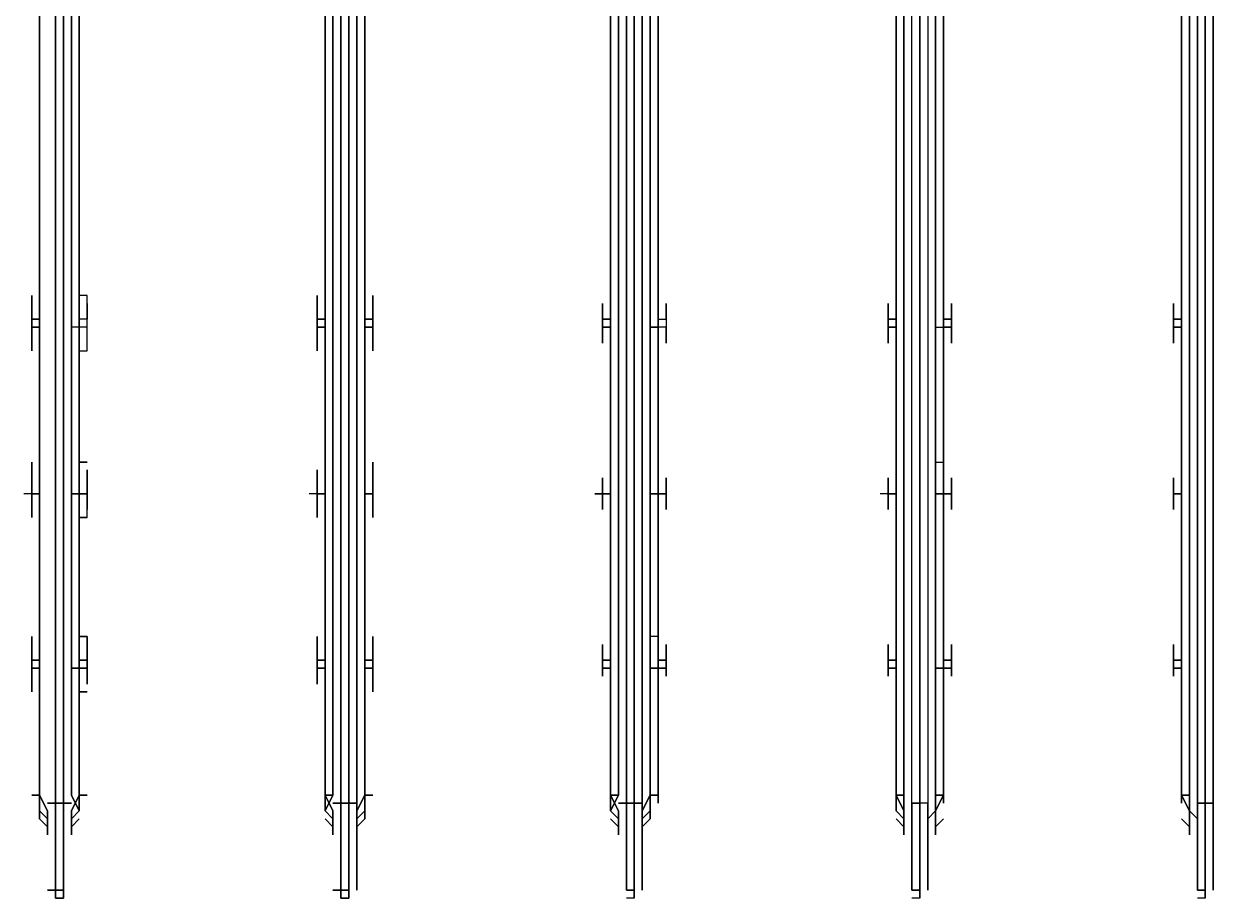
# Model space of a CAD drawing. Header units: metres. Extents: x 532250 to 532639, y 2673852 to 2674172.
# Drawn here: x 532449.4109 to 532449.6184, y 2674042.9394 to 2674043.0919 of the extents above; entities that cross this region are included whole.
import ezdxf

# ---------------------------------------------------------------- set-up
doc = ezdxf.new("R2010")
doc.units = ezdxf.units.M
doc.header["$MEASUREMENT"] = 0
doc.layers.add('IDT', color=7, linetype='Continuous')

# ---------------------------------------------------------------- blocks, each defined once
blk = doc.blocks.new('IDT')
at = {"layer": 'IDT', "color": 0, "lineweight": 25}
for p, q in [((17.30889, 14.80284), (17.30889, 14.81805)), ((17.30889, 14.81805), (17.30889, 14.80284)), ((17.31027, 14.81944), (17.31027, 14.80284)), ((17.31027, 14.80284), (17.31027, 14.81944)), ((17.31027, 14.80284), (17.31027, 14.81944)), ((17.31027, 14.81944), (17.31027, 14.80284)), ((17.31027, 14.81944), (17.31165, 14.81944)), ((17.31165, 14.81805), (17.31027, 14.81805)), ((17.31027, 14.81805), (17.31165, 14.81805)), ((17.31165, 14.81805), (17.31027, 14.81805)), ((17.31027, 14.81805), (17.31165, 14.81805)), ((17.31165, 14.81805), (17.31165, 14.80284)), ((17.31165, 14.80284), (17.31165, 14.81805)), ((17.35868, 14.80284), (17.35868, 14.81805)), ((17.35868, 14.81805), (17.35868, 14.80284)), ((17.36006, 14.80284), (17.36006, 14.81944)), ((17.36006, 14.81944), (17.36006, 14.80284)), ((17.36006, 14.81944), (17.36006, 14.80284)), ((17.36006, 14.80284), (17.36006, 14.81944)), ((17.36006, 14.81944), (17.36145, 14.81944)), ((17.36145, 14.81805), (17.36006, 14.81805)), ((17.36006, 14.81805), (17.36145, 14.81805)), ((17.36145, 14.81805), (17.36006, 14.81805)), ((17.36006, 14.81805), (17.36145, 14.81805)), ((17.36145, 14.80284), (17.36145, 14.81805)), ((17.36145, 14.81805), (17.36145, 14.80284)), ((17.40847, 14.80284), (17.40847, 14.81805)), ((17.40847, 14.81805), (17.40847, 14.80284)), ((17.40986, 14.80284), (17.40986, 14.81944)), ((17.40986, 14.81944), (17.40986, 14.80284)), ((17.40986, 14.81944), (17.40986, 14.80284)), ((17.40986, 14.80284), (17.40986, 14.81944)), ((17.40986, 14.81944), (17.41124, 14.81944)), ((17.41124, 14.81805), (17.40986, 14.81805)), ((17.40986, 14.81805), (17.41124, 14.81805)), ((17.41124, 14.81805), (17.40986, 14.81805)), ((17.40986, 14.81805), (17.41124, 14.81805)), ((17.41124, 14.81805), (17.41124, 14.80284)), ((17.41124, 14.80284), (17.41124, 14.81805)), ((17.45827, 14.80284), (17.45827, 14.81805)), ((17.45827, 14.81805), (17.45827, 14.80284)), ((17.46103, 14.81944), (17.45965, 14.81944)), ((17.45965, 14.81944), (17.45965, 14.80284)), ((17.45965, 14.80284), (17.45965, 14.81944)), ((17.45965, 14.81944), (17.46103, 14.81944)), ((17.46103, 14.81805), (17.45965, 14.81805)), ((17.45965, 14.81805), (17.46103, 14.81805)), ((17.46103, 14.80284), (17.46103, 14.81944)), ((17.46103, 14.81944), (17.46103, 14.80284)), ((17.46103, 14.80284), (17.46103, 14.81805)), ((17.46103, 14.81805), (17.46242, 14.81805)), ((17.46242, 14.81805), (17.46103, 14.81805)), ((17.46103, 14.81805), (17.46103, 14.80284)), ((17.50944, 14.80284), (17.50944, 14.81944)), ((17.50944, 14.81944), (17.51083, 14.81944)), ((17.51083, 14.81944), (17.50944, 14.81944)), ((17.50944, 14.81944), (17.50944, 14.80284)), ((17.51083, 14.81805), (17.50944, 14.81805)), ((17.50944, 14.81805), (17.50944, 14.80284)), ((17.50944, 14.80284), (17.50944, 14.81805)), ((17.50944, 14.81805), (17.51083, 14.81805)), ((17.51083, 14.81944), (17.51083, 14.80284)), ((17.51083, 14.80284), (17.51083, 14.81944)), ((17.51083, 14.80284), (17.51083, 14.81805)), ((17.51083, 14.81805), (17.51221, 14.81805)), ((17.51221, 14.81805), (17.51083, 14.81805)), ((17.51083, 14.81805), (17.51083, 14.80284)), ((17.31304, 14.80422), (17.31304, 14.80837)), ((17.31304, 14.80837), (17.31304, 14.80699)), ((17.31304, 14.80699), (17.31304, 14.80837)), ((17.31304, 14.80837), (17.31304, 14.80422)), ((17.3573, 14.80422), (17.3573, 14.80837)), ((17.3573, 14.80837), (17.3573, 14.80699)), ((17.3573, 14.80699), (17.3573, 14.80837)), ((17.3573, 14.80837), (17.3573, 14.80422)), ((17.36283, 14.80422), (17.36283, 14.80837)), ((17.36283, 14.80837), (17.36283, 14.80699)), ((17.36283, 14.80699), (17.36283, 14.80837)), ((17.36283, 14.80837), (17.36283, 14.80422)), ((17.40847, 14.80422), (17.40847, 14.80837)), ((17.40847, 14.80837), (17.40847, 14.80422)), ((17.40847, 14.80837), (17.40847, 14.80699)), ((17.40847, 14.80699), (17.40847, 14.80837)), ((17.41262, 14.80422), (17.41262, 14.80837)), ((17.41262, 14.80837), (17.41262, 14.80699)), ((17.41262, 14.80699), (17.41262, 14.80837)), ((17.41262, 14.80837), (17.41262, 14.80422)), ((17.45827, 14.80837), (17.45827, 14.80699)), ((17.45827, 14.80699), (17.45827, 14.80837)), ((17.45827, 14.80422), (17.45827, 14.80837)), ((17.45827, 14.80837), (17.45827, 14.80422)), ((17.46242, 14.80422), (17.46242, 14.80837)), ((17.46242, 14.80837), (17.46242, 14.80699)), ((17.46242, 14.80699), (17.46242, 14.80837)), ((17.46242, 14.80837), (17.46242, 14.80422)), ((17.50806, 14.80422), (17.50806, 14.80837)), ((17.50806, 14.80837), (17.50806, 14.80699)), ((17.50806, 14.80699), (17.50806, 14.80837)), ((17.50806, 14.80837), (17.50806, 14.80422)), ((17.51221, 14.80699), (17.51221, 14.80837)), ((17.51221, 14.80837), (17.51221, 14.80699)), ((17.51221, 14.80422), (17.51221, 14.80837)), ((17.51221, 14.80837), (17.51221, 14.80422)), ((17.31165, 14.8056), (17.31304, 14.80422)), ((17.31304, 14.80422), (17.31165, 14.8056)), ((17.31304, 14.80699), (17.31442, 14.8056)), ((17.31442, 14.8056), (17.31304, 14.80699)), ((17.31304, 14.80145), (17.31304, 14.8056)), ((17.31304, 14.8056), (17.31304, 14.80145)), ((17.3573, 14.80699), (17.35591, 14.8056)), ((17.35591, 14.8056), (17.3573, 14.80699)), ((17.3573, 14.8056), (17.3573, 14.80145)), ((17.3573, 14.80145), (17.3573, 14.8056)), ((17.3573, 14.80422), (17.35868, 14.8056)), ((17.35868, 14.8056), (17.3573, 14.80422)), ((17.36283, 14.80699), (17.36421, 14.8056)), ((17.36421, 14.8056), (17.36283, 14.80699)), ((17.36283, 14.8056), (17.36283, 14.80145)), ((17.36283, 14.80145), (17.36283, 14.8056)), ((17.36283, 14.8056), (17.36421, 14.80422)), ((17.36421, 14.80422), (17.36283, 14.8056)), ((17.40847, 14.80699), (17.40709, 14.8056)), ((17.40709, 14.8056), (17.40847, 14.80699)), ((17.40709, 14.8056), (17.40709, 14.80145)), ((17.40709, 14.80145), (17.40709, 14.8056)), ((17.40709, 14.80422), (17.40847, 14.8056)), ((17.40847, 14.8056), (17.40709, 14.80422)), ((17.41262, 14.80699), (17.41401, 14.8056)), ((17.41401, 14.8056), (17.41262, 14.80699)), ((17.41262, 14.8056), (17.41401, 14.80422)), ((17.41401, 14.80422), (17.41262, 14.8056)), ((17.41262, 14.8056), (17.41401, 14.80422)), ((17.41401, 14.80422), (17.41262, 14.8056)), ((17.45827, 14.80699), (17.45688, 14.8056)), ((17.45688, 14.8056), (17.45827, 14.80699)), ((17.45688, 14.8056), (17.45688, 14.80145)), ((17.45688, 14.80145), (17.45688, 14.8056)), ((17.45688, 14.80422), (17.45827, 14.8056)), ((17.45827, 14.8056), (17.45688, 14.80422)), ((17.46242, 14.80699), (17.4638, 14.8056)), ((17.4638, 14.8056), (17.46242, 14.80699)), ((17.46242, 14.8056), (17.4638, 14.80422)), ((17.4638, 14.80422), (17.46242, 14.8056)), ((17.46242, 14.8056), (17.4638, 14.80422)), ((17.4638, 14.80422), (17.46242, 14.8056)), ((17.50806, 14.80699), (17.50668, 14.8056)), ((17.50668, 14.8056), (17.50806, 14.80699)), ((17.50806, 14.8056), (17.50668, 14.80422)), ((17.50668, 14.80422), (17.50806, 14.8056)), ((17.50806, 14.8056), (17.50668, 14.80422)), ((17.50668, 14.80422), (17.50806, 14.8056)), ((17.51359, 14.8056), (17.51221, 14.80699)), ((17.51221, 14.80699), (17.51359, 14.8056)), ((17.51359, 14.80422), (17.51221, 14.8056)), ((17.51221, 14.8056), (17.51359, 14.80422)), ((17.51359, 14.80145), (17.51359, 14.8056)), ((17.51359, 14.8056), (17.51359, 14.80145)), ((17.31442, 14.80145), (17.31304, 14.80422)), ((17.31304, 14.80422), (17.31442, 14.80145)), ((17.31304, 14.80422), (17.31304, 14.80284)), ((17.31304, 14.80284), (17.31304, 14.80422)), ((17.35591, 14.80145), (17.3573, 14.80422)), ((17.3573, 14.80422), (17.35591, 14.80145)), ((17.3573, 14.80284), (17.3573, 14.80422)), ((17.3573, 14.80422), (17.3573, 14.80284)), ((17.36421, 14.80145), (17.36283, 14.80422)), ((17.36283, 14.80422), (17.36421, 14.80145)), ((17.36421, 14.80422), (17.36421, 14.80284)), ((17.36421, 14.80284), (17.36421, 14.80422)), ((17.40709, 14.80145), (17.40847, 14.80422)), ((17.40847, 14.80422), (17.40709, 14.80145)), ((17.40709, 14.80284), (17.40709, 14.80422)), ((17.40709, 14.80422), (17.40709, 14.80284)), ((17.41401, 14.80422), (17.41262, 14.80145)), ((17.41401, 14.80145), (17.41262, 14.80422)), ((17.41262, 14.80422), (17.41401, 14.80145)), ((17.41262, 14.80145), (17.41401, 14.80422)), ((17.41401, 14.80422), (17.41401, 14.80284)), ((17.41401, 14.80284), (17.41401, 14.80422)), ((17.45688, 14.80284), (17.45688, 14.80422)), ((17.45688, 14.80422), (17.45688, 14.80284)), ((17.45688, 14.80145), (17.45827, 14.80422)), ((17.45827, 14.80422), (17.45688, 14.80145)), ((17.4638, 14.80422), (17.46242, 14.80145)), ((17.4638, 14.80145), (17.46242, 14.80422)), ((17.46242, 14.80422), (17.4638, 14.80145)), ((17.46242, 14.80145), (17.4638, 14.80422)), ((17.4638, 14.80422), (17.4638, 14.80284)), ((17.4638, 14.80284), (17.4638, 14.80422)), ((17.50668, 14.80145), (17.50806, 14.80422)), ((17.50806, 14.80422), (17.50668, 14.80145)), ((17.50668, 14.80422), (17.50806, 14.80145)), ((17.50806, 14.80145), (17.50668, 14.80422)), ((17.50668, 14.80422), (17.50668, 14.80284)), ((17.50668, 14.80284), (17.50668, 14.80422)), ((17.51359, 14.80145), (17.51221, 14.80422)), ((17.51221, 14.80422), (17.51359, 14.80145)), ((17.51359, 14.80284), (17.51359, 14.80422)), ((17.51359, 14.80422), (17.51359, 14.80284)), ((17.31027, 14.80284), (17.30889, 14.80284)), ((17.30889, 14.80284), (17.31027, 14.80284)), ((17.30889, 14.80284), (17.30889, 14.60781)), ((17.30889, 14.60781), (17.30889, 14.80284)), ((17.31165, 14.80284), (17.31027, 14.80284)), ((17.31027, 14.80284), (17.31165, 14.80284)), ((17.31027, 14.80284), (17.31165, 14.80284)), ((17.31165, 14.80284), (17.31027, 14.80284)), ((17.31027, 14.60781), (17.31027, 14.80284)), ((17.31027, 14.80284), (17.31027, 14.60781)), ((17.31027, 14.60781), (17.31027, 14.80284)), ((17.31027, 14.80284), (17.31027, 14.60781)), ((17.31165, 14.80284), (17.31165, 14.60781)), ((17.31165, 14.60781), (17.31165, 14.80284)), ((17.31304, 14.80145), (17.31442, 14.80145)), ((17.31442, 14.80145), (17.31304, 14.80145)), ((17.31304, 14.80145), (17.31304, 14.60781)), ((17.31304, 14.60781), (17.31304, 14.80145)), ((17.31442, 14.80145), (17.31442, 14.80284)), ((17.31442, 14.80284), (17.31442, 14.80145)), ((17.31442, 14.80145), (17.31442, 14.60781)), ((17.31442, 14.60781), (17.31442, 14.80145)), ((17.35591, 14.80145), (17.35591, 14.80284)), ((17.35591, 14.80284), (17.35591, 14.80145)), ((17.35591, 14.61058), (17.35591, 14.80145)), ((17.35591, 14.80145), (17.35591, 14.60366)), ((17.3573, 14.80145), (17.35591, 14.80145)), ((17.35591, 14.80145), (17.3573, 14.80145)), ((17.3573, 14.61058), (17.3573, 14.80145)), ((17.3573, 14.80145), (17.3573, 14.60366)), ((17.35868, 14.61058), (17.35868, 14.80284)), ((17.35868, 14.80284), (17.36006, 14.80284)), ((17.35868, 14.60366), (17.35868, 14.80284)), ((17.35868, 14.80284), (17.36006, 14.80284)), ((17.36006, 14.80284), (17.36145, 14.80284)), ((17.36006, 14.80284), (17.36145, 14.80284)), ((17.36145, 14.80284), (17.36006, 14.80284)), ((17.36006, 14.80284), (17.36145, 14.80284)), ((17.36006, 14.61058), (17.36006, 14.80284)), ((17.36006, 14.80284), (17.36006, 14.61058)), ((17.36006, 14.60366), (17.36006, 14.80284)), ((17.36006, 14.80284), (17.36006, 14.60366)), ((17.36145, 14.80284), (17.36145, 14.60366)), ((17.36145, 14.80284), (17.36145, 14.61058)), ((17.36283, 14.80145), (17.36421, 14.80145)), ((17.36421, 14.80145), (17.36283, 14.80145)), ((17.36283, 14.61058), (17.36283, 14.80145)), ((17.36283, 14.80145), (17.36283, 14.60366)), ((17.36421, 14.80145), (17.36421, 14.80284)), ((17.36421, 14.80284), (17.36421, 14.80145)), ((17.36421, 14.60366), (17.36421, 14.80145)), ((17.36421, 14.80145), (17.36421, 14.61058)), ((17.40571, 14.80145), (17.40571, 14.80284)), ((17.40571, 14.80284), (17.40571, 14.80145)), ((17.40571, 14.61058), (17.40571, 14.80145)), ((17.40571, 14.80145), (17.40709, 14.80145)), ((17.40709, 14.80145), (17.40571, 14.80145)), ((17.40571, 14.80145), (17.40571, 14.60366)), ((17.40709, 14.61058), (17.40709, 14.80145)), ((17.40709, 14.80145), (17.40709, 14.60366)), ((17.40986, 14.80284), (17.40847, 14.80284)), ((17.40847, 14.80284), (17.40986, 14.80284)), ((17.40847, 14.60366), (17.40847, 14.80284)), ((17.40847, 14.80284), (17.40847, 14.61058)), ((17.41124, 14.80284), (17.40986, 14.80284)), ((17.40986, 14.80284), (17.41124, 14.80284)), ((17.40986, 14.61058), (17.40986, 14.80284)), ((17.40986, 14.80284), (17.40986, 14.61058)), ((17.40986, 14.60366), (17.40986, 14.80284)), ((17.40986, 14.80284), (17.40986, 14.60366)), ((17.41124, 14.60366), (17.41124, 14.80284)), ((17.41124, 14.80284), (17.41262, 14.80284)), ((17.41262, 14.80284), (17.41124, 14.80284)), ((17.41124, 14.80284), (17.41124, 14.61058)), ((17.41262, 14.80145), (17.41401, 14.80145)), ((17.41401, 14.80145), (17.41262, 14.80145)), ((17.41262, 14.61058), (17.41262, 14.80145)), ((17.41262, 14.80145), (17.41262, 14.60366)), ((17.41401, 14.80145), (17.41401, 14.80284)), ((17.41401, 14.80284), (17.41401, 14.80145)), ((17.41401, 14.60366), (17.41401, 14.80145)), ((17.41401, 14.80145), (17.41401, 14.61058)), ((17.4555, 14.80145), (17.45688, 14.80145)), ((17.45688, 14.80145), (17.4555, 14.80145)), ((17.45688, 14.80145), (17.45688, 14.80284)), ((17.45688, 14.80284), (17.45688, 14.80145)), ((17.45688, 14.80145), (17.45688, 14.60366)), ((17.45688, 14.60366), (17.45688, 14.80145)), ((17.45688, 14.80145), (17.45688, 14.60366)), ((17.45688, 14.60366), (17.45688, 14.80145)), ((17.45827, 14.80284), (17.45965, 14.80284)), ((17.45965, 14.80284), (17.45827, 14.80284)), ((17.45827, 14.80284), (17.45827, 14.60366)), ((17.45827, 14.60366), (17.45827, 14.80284)), ((17.45965, 14.80284), (17.46103, 14.80284)), ((17.46103, 14.80284), (17.45965, 14.80284)), ((17.45965, 14.60366), (17.45965, 14.80284)), ((17.45965, 14.80284), (17.45965, 14.60366)), ((17.46103, 14.60366), (17.46103, 14.80284)), ((17.46103, 14.80284), (17.46242, 14.80284)), ((17.46242, 14.80284), (17.46103, 14.80284)), ((17.46103, 14.80284), (17.46103, 14.60366)), ((17.46103, 14.80284), (17.46103, 14.60366)), ((17.46103, 14.60366), (17.46103, 14.80284)), ((17.46242, 14.80145), (17.4638, 14.80145)), ((17.4638, 14.80145), (17.46242, 14.80145)), ((17.46242, 14.80145), (17.46242, 14.60366)), ((17.46242, 14.60366), (17.46242, 14.80145)), ((17.4638, 14.80145), (17.4638, 14.80284)), ((17.4638, 14.80284), (17.4638, 14.80145)), ((17.4638, 14.80145), (17.4638, 14.60366)), ((17.4638, 14.60366), (17.4638, 14.80145)), ((17.50668, 14.80145), (17.50529, 14.80145)), ((17.50529, 14.80145), (17.50668, 14.80145)), ((17.50668, 14.80284), (17.50668, 14.80145)), ((17.50668, 14.80145), (17.50668, 14.80284)), ((17.50668, 14.60366), (17.50668, 14.80145)), ((17.50668, 14.80145), (17.50668, 14.60366)), ((17.50806, 14.80284), (17.50944, 14.80284)), ((17.50944, 14.80284), (17.50806, 14.80284)), ((17.50806, 14.80145), (17.50806, 14.60366)), ((17.50806, 14.60366), (17.50806, 14.80145)), ((17.50944, 14.80284), (17.50944, 14.60366)), ((17.50944, 14.60366), (17.50944, 14.80284)), ((17.51083, 14.80284), (17.50944, 14.80284)), ((17.50944, 14.80284), (17.51083, 14.80284)), ((17.50944, 14.60366), (17.50944, 14.80284)), ((17.50944, 14.80284), (17.50944, 14.60366)), ((17.51083, 14.60366), (17.51083, 14.80284)), ((17.51083, 14.80284), (17.51221, 14.80284)), ((17.51221, 14.80284), (17.51083, 14.80284)), ((17.51083, 14.80284), (17.51083, 14.60366)), ((17.51083, 14.80284), (17.51083, 14.60366)), ((17.51083, 14.60366), (17.51083, 14.80284)), ((17.51359, 14.80145), (17.51359, 14.80284)), ((17.51359, 14.80284), (17.51359, 14.80145)), ((17.51359, 14.80145), (17.51359, 14.60366)), ((17.51359, 14.60366), (17.51359, 14.80145)), ((17.51359, 14.80145), (17.51359, 14.60366)), ((17.51359, 14.60366), (17.51359, 14.80145)), ((17.51359, 14.80145), (17.51498, 14.80145)), ((17.51498, 14.80145), (17.51359, 14.80145)), ((17.31442, 14.77932), (17.31442, 14.78347)), ((17.31442, 14.78347), (17.31442, 14.77932)), ((17.35591, 14.77932), (17.35591, 14.78347)), ((17.35591, 14.78347), (17.35591, 14.77932)), ((17.36421, 14.77932), (17.36421, 14.78347)), ((17.36421, 14.78347), (17.36421, 14.77932)), ((17.40571, 14.77932), (17.40571, 14.78347)), ((17.40571, 14.78347), (17.40571, 14.77932)), ((17.41401, 14.77932), (17.41401, 14.78347)), ((17.41401, 14.78347), (17.41401, 14.77932)), ((17.4555, 14.77932), (17.4555, 14.78347)), ((17.4555, 14.78347), (17.4555, 14.77932)), ((17.4638, 14.77932), (17.4638, 14.78347)), ((17.4638, 14.78347), (17.4638, 14.77932)), ((17.50668, 14.78347), (17.50529, 14.78347)), ((17.50529, 14.78347), (17.50668, 14.78347)), ((17.50668, 14.78347), (17.50668, 14.77932)), ((17.50668, 14.77932), (17.50668, 14.78347)), ((17.51498, 14.77932), (17.51498, 14.78347)), ((17.51498, 14.78347), (17.51498, 14.77932)), ((17.31442, 14.78209), (17.31442, 14.78071)), ((17.31442, 14.78071), (17.31442, 14.78209)), ((17.3158, 14.77932), (17.3158, 14.78071)), ((17.3158, 14.78071), (17.3158, 14.77932)), ((17.35453, 14.77932), (17.35453, 14.78071)), ((17.35453, 14.78071), (17.35453, 14.77932)), ((17.35591, 14.78071), (17.35591, 14.78209)), ((17.35591, 14.78209), (17.35591, 14.78071)), ((17.36421, 14.78209), (17.36421, 14.78071)), ((17.36421, 14.78071), (17.36421, 14.78209)), ((17.3656, 14.77932), (17.3656, 14.78071)), ((17.3656, 14.78071), (17.3656, 14.77932)), ((17.40432, 14.78071), (17.40432, 14.77932)), ((17.40432, 14.77932), (17.40432, 14.78071)), ((17.40571, 14.78071), (17.40571, 14.78209)), ((17.40571, 14.78209), (17.40571, 14.78071)), ((17.41401, 14.78209), (17.41401, 14.78071)), ((17.41401, 14.78071), (17.41401, 14.78209)), ((17.41539, 14.77932), (17.41539, 14.78071)), ((17.41539, 14.78071), (17.41539, 14.77932)), ((17.4555, 14.78071), (17.4555, 14.78209)), ((17.4555, 14.78209), (17.4555, 14.78071)), ((17.4555, 14.78071), (17.4555, 14.77932)), ((17.4555, 14.77932), (17.4555, 14.78071)), ((17.46518, 14.78209), (17.46518, 14.78071)), ((17.46518, 14.78071), (17.46518, 14.78209)), ((17.46518, 14.78071), (17.46518, 14.77932)), ((17.46518, 14.77932), (17.46518, 14.78071)), ((17.50529, 14.78071), (17.50529, 14.78209)), ((17.50529, 14.78209), (17.50529, 14.78071)), ((17.50529, 14.77932), (17.50529, 14.78071)), ((17.50529, 14.78071), (17.50529, 14.77932)), ((17.51498, 14.78071), (17.51498, 14.78209)), ((17.51498, 14.78209), (17.51498, 14.78071)), ((17.51498, 14.77932), (17.51498, 14.78071)), ((17.51498, 14.78071), (17.51498, 14.77932)), ((17.31442, 14.77932), (17.31442, 14.77794)), ((17.31442, 14.77794), (17.31442, 14.77932)), ((17.31442, 14.77932), (17.3158, 14.77932)), ((17.3158, 14.77932), (17.31442, 14.77932)), ((17.3158, 14.77794), (17.3158, 14.77932)), ((17.3158, 14.77932), (17.3158, 14.77794)), ((17.35453, 14.77794), (17.35453, 14.77932)), ((17.35453, 14.77932), (17.35453, 14.77794)), ((17.35591, 14.77932), (17.35453, 14.77932)), ((17.35453, 14.77932), (17.35591, 14.77932)), ((17.3573, 14.77932), (17.35591, 14.77932)), ((17.35591, 14.77932), (17.3573, 14.77932)), ((17.35591, 14.77379), (17.35591, 14.77932)), ((17.35591, 14.77932), (17.35591, 14.77794)), ((17.36421, 14.77932), (17.36421, 14.77794)), ((17.36421, 14.77794), (17.36421, 14.77932)), ((17.36421, 14.77932), (17.3656, 14.77932)), ((17.3656, 14.77932), (17.36421, 14.77932)), ((17.3656, 14.77794), (17.3656, 14.77932)), ((17.3656, 14.77932), (17.3656, 14.77794)), ((17.40432, 14.77932), (17.40571, 14.77932)), ((17.40571, 14.77932), (17.40432, 14.77932)), ((17.40432, 14.77794), (17.40432, 14.77932)), ((17.40432, 14.77932), (17.40432, 14.77794)), ((17.40709, 14.77932), (17.40571, 14.77932)), ((17.40571, 14.77932), (17.40709, 14.77932)), ((17.40571, 14.77379), (17.40571, 14.77932)), ((17.40571, 14.77932), (17.40571, 14.77794)), ((17.41401, 14.77932), (17.41401, 14.77794)), ((17.41401, 14.77794), (17.41401, 14.77932)), ((17.41401, 14.77932), (17.41539, 14.77932)), ((17.41539, 14.77932), (17.41401, 14.77932)), ((17.41539, 14.77794), (17.41539, 14.77932)), ((17.41539, 14.77932), (17.41539, 14.77794)), ((17.4555, 14.77932), (17.45688, 14.77932)), ((17.45688, 14.77932), (17.4555, 14.77932)), ((17.4555, 14.77932), (17.4555, 14.77794)), ((17.4555, 14.77794), (17.4555, 14.77932)), ((17.4555, 14.77794), (17.4555, 14.77932)), ((17.4555, 14.77932), (17.4555, 14.77794)), ((17.4638, 14.77794), (17.4638, 14.77932)), ((17.4638, 14.77932), (17.4638, 14.77794)), ((17.46518, 14.77932), (17.4638, 14.77932)), ((17.4638, 14.77932), (17.46518, 14.77932)), ((17.46518, 14.77794), (17.46518, 14.77932)), ((17.46518, 14.77932), (17.46518, 14.77794)), ((17.50529, 14.77794), (17.50529, 14.77932)), ((17.50529, 14.77932), (17.50529, 14.77794)), ((17.50668, 14.77932), (17.50529, 14.77932)), ((17.50529, 14.77932), (17.50668, 14.77932)), ((17.50668, 14.77379), (17.50668, 14.77932)), ((17.50668, 14.77932), (17.50806, 14.77932)), ((17.50806, 14.77932), (17.50668, 14.77932)), ((17.50668, 14.77932), (17.50668, 14.77794)), ((17.51359, 14.77932), (17.51498, 14.77932)), ((17.51498, 14.77932), (17.51359, 14.77932)), ((17.51498, 14.77932), (17.51498, 14.77518)), ((17.51498, 14.77794), (17.51498, 14.77932)), ((17.51498, 14.77932), (17.51498, 14.77794)), ((17.51498, 14.77794), (17.51498, 14.77932)), ((17.31442, 14.77379), (17.31442, 14.77794)), ((17.31442, 14.77794), (17.31442, 14.77379)), ((17.31442, 14.77794), (17.3158, 14.77794)), ((17.3158, 14.77794), (17.31442, 14.77794)), ((17.3158, 14.77518), (17.3158, 14.77794)), ((17.3158, 14.77794), (17.3158, 14.77518)), ((17.35453, 14.77518), (17.35453, 14.77794)), ((17.35453, 14.77794), (17.35453, 14.77518)), ((17.35591, 14.77794), (17.35453, 14.77794)), ((17.35453, 14.77794), (17.35591, 14.77794)), ((17.35591, 14.77794), (17.35591, 14.77379)), ((17.36421, 14.77379), (17.36421, 14.77794)), ((17.36421, 14.77794), (17.36421, 14.77379)), ((17.36421, 14.77794), (17.3656, 14.77794)), ((17.3656, 14.77794), (17.36421, 14.77794)), ((17.3656, 14.77518), (17.3656, 14.77794)), ((17.3656, 14.77794), (17.3656, 14.77518)), ((17.40571, 14.77794), (17.40432, 14.77794)), ((17.40432, 14.77794), (17.40432, 14.77518)), ((17.40432, 14.77518), (17.40432, 14.77794)), ((17.40432, 14.77794), (17.40571, 14.77794)), ((17.40571, 14.77794), (17.40571, 14.77379)), ((17.41401, 14.77379), (17.41401, 14.77794)), ((17.41401, 14.77794), (17.41401, 14.77379)), ((17.41401, 14.77794), (17.41539, 14.77794)), ((17.41539, 14.77794), (17.41401, 14.77794)), ((17.41539, 14.77518), (17.41539, 14.77794)), ((17.41539, 14.77794), (17.41539, 14.77518)), ((17.4555, 14.77794), (17.45688, 14.77794)), ((17.45688, 14.77794), (17.4555, 14.77794)), ((17.4555, 14.77794), (17.4555, 14.77379)), ((17.4555, 14.77518), (17.4555, 14.77794)), ((17.4555, 14.77794), (17.4555, 14.77379)), ((17.4555, 14.77518), (17.4555, 14.77794)), ((17.4638, 14.77379), (17.4638, 14.77794)), ((17.4638, 14.77794), (17.46518, 14.77794)), ((17.46518, 14.77794), (17.4638, 14.77794)), ((17.4638, 14.77794), (17.4638, 14.77379)), ((17.46518, 14.77518), (17.46518, 14.77794)), ((17.46518, 14.77794), (17.46518, 14.77518)), ((17.50529, 14.77518), (17.50529, 14.77794)), ((17.50529, 14.77794), (17.50529, 14.77518)), ((17.50668, 14.77794), (17.50529, 14.77794)), ((17.50529, 14.77794), (17.50668, 14.77794)), ((17.50668, 14.77794), (17.50668, 14.77379)), ((17.51498, 14.77794), (17.51359, 14.77794)), ((17.51359, 14.77794), (17.51498, 14.77794)), ((17.51498, 14.77518), (17.51498, 14.77794)), ((17.51498, 14.77794), (17.51498, 14.77379)), ((17.51498, 14.77379), (17.51498, 14.77794)), ((17.31442, 14.77518), (17.31442, 14.77379)), ((17.31442, 14.77379), (17.31442, 14.77518)), ((17.35591, 14.77379), (17.35591, 14.77518)), ((17.35591, 14.77518), (17.35591, 14.77379)), ((17.36421, 14.77518), (17.36421, 14.77379)), ((17.36421, 14.77379), (17.36421, 14.77518)), ((17.40571, 14.77379), (17.40571, 14.77518)), ((17.40571, 14.77518), (17.40571, 14.77379)), ((17.41401, 14.77518), (17.41401, 14.77379)), ((17.41401, 14.77379), (17.41401, 14.77518)), ((17.4555, 14.77379), (17.4555, 14.77518)), ((17.4555, 14.77379), (17.4555, 14.77518)), ((17.46518, 14.77518), (17.46518, 14.77379)), ((17.46518, 14.77379), (17.46518, 14.77518)), ((17.50529, 14.77379), (17.50529, 14.77518)), ((17.50529, 14.77518), (17.50529, 14.77379)), ((17.51498, 14.77379), (17.51498, 14.77518)), ((17.51498, 14.77518), (17.51498, 14.77379)), ((17.40571, 14.77379), (17.40709, 14.77379)), ((17.50529, 14.77379), (17.50668, 14.77379)), ((17.50668, 14.77379), (17.50529, 14.77379)), ((17.31442, 14.7489), (17.31442, 14.75304)), ((17.31442, 14.75304), (17.31442, 14.75166)), ((17.31442, 14.75166), (17.31442, 14.75304)), ((17.31442, 14.75304), (17.31442, 14.7489)), ((17.3158, 14.7489), (17.3158, 14.75166)), ((17.3158, 14.75166), (17.3158, 14.7489)), ((17.35453, 14.7489), (17.35453, 14.75166)), ((17.35453, 14.75166), (17.35453, 14.7489)), ((17.35591, 14.7489), (17.35591, 14.75304)), ((17.35591, 14.75304), (17.35591, 14.75166)), ((17.35591, 14.75166), (17.35591, 14.75304)), ((17.35591, 14.75304), (17.35591, 14.7489)), ((17.36421, 14.74336), (17.36421, 14.75304)), ((17.36421, 14.75304), (17.36421, 14.75166)), ((17.36421, 14.75166), (17.36421, 14.75304)), ((17.36421, 14.75304), (17.36421, 14.7489)), ((17.3656, 14.7489), (17.3656, 14.75166)), ((17.3656, 14.75166), (17.3656, 14.7489)), ((17.40432, 14.7489), (17.40432, 14.75166)), ((17.40432, 14.75166), (17.40432, 14.7489)), ((17.40571, 14.75166), (17.40571, 14.75304)), ((17.40571, 14.75304), (17.40571, 14.75166)), ((17.40571, 14.75304), (17.40571, 14.7489)), ((17.40571, 14.7489), (17.40571, 14.75304)), ((17.41401, 14.75304), (17.41401, 14.75166)), ((17.41401, 14.75166), (17.41401, 14.75304)), ((17.41401, 14.7489), (17.41401, 14.75304)), ((17.41401, 14.75304), (17.41401, 14.7489)), ((17.41539, 14.7489), (17.41539, 14.75166)), ((17.41539, 14.75166), (17.41539, 14.7489)), ((17.4555, 14.75166), (17.4555, 14.75304)), ((17.4555, 14.75304), (17.4555, 14.75166)), ((17.4555, 14.7489), (17.4555, 14.75304)), ((17.4555, 14.75304), (17.4555, 14.7489)), ((17.4555, 14.75166), (17.4555, 14.7489)), ((17.4555, 14.7489), (17.4555, 14.75166)), ((17.4638, 14.7489), (17.4638, 14.75304)), ((17.4638, 14.75304), (17.4638, 14.7489)), ((17.46518, 14.75166), (17.46518, 14.75304)), ((17.46518, 14.75304), (17.46518, 14.75166)), ((17.46518, 14.7489), (17.46518, 14.75166)), ((17.46518, 14.75166), (17.46518, 14.7489)), ((17.50529, 14.75304), (17.50529, 14.75166)), ((17.50668, 14.75304), (17.50529, 14.75304)), ((17.50529, 14.75304), (17.50668, 14.75304)), ((17.50529, 14.75304), (17.50529, 14.75166)), ((17.50529, 14.7489), (17.50529, 14.75166)), ((17.50529, 14.75166), (17.50529, 14.7489)), ((17.50668, 14.7489), (17.50668, 14.75304)), ((17.50668, 14.75304), (17.50668, 14.7489)), ((17.51498, 14.75166), (17.51498, 14.75304)), ((17.51498, 14.75304), (17.51498, 14.7489)), ((17.51498, 14.75166), (17.51498, 14.75304)), ((17.51498, 14.75304), (17.51498, 14.7489)), ((17.51498, 14.74613), (17.51498, 14.75166)), ((17.51498, 14.7489), (17.51498, 14.75166)), ((17.3158, 14.7489), (17.31442, 14.7489)), ((17.31442, 14.7489), (17.31442, 14.74336)), ((17.31442, 14.74336), (17.31442, 14.7489)), ((17.31442, 14.7489), (17.3158, 14.7489)), ((17.3158, 14.7489), (17.31442, 14.7489)), ((17.31442, 14.7489), (17.3158, 14.7489)), ((17.31442, 14.7489), (17.3158, 14.7489)), ((17.3158, 14.7489), (17.3158, 14.74613)), ((17.3158, 14.74613), (17.3158, 14.7489)), ((17.35591, 14.7489), (17.35453, 14.7489)), ((17.35453, 14.74613), (17.35453, 14.7489)), ((17.35453, 14.7489), (17.35591, 14.7489)), ((17.35591, 14.7489), (17.35453, 14.7489)), ((17.35453, 14.7489), (17.35591, 14.7489)), ((17.35591, 14.7489), (17.35453, 14.7489)), ((17.35453, 14.7489), (17.35453, 14.74613)), ((17.35591, 14.74336), (17.35591, 14.7489)), ((17.35591, 14.7489), (17.3573, 14.7489)), ((17.3573, 14.7489), (17.35591, 14.7489)), ((17.35591, 14.74336), (17.35591, 14.7489)), ((17.35591, 14.7489), (17.3573, 14.7489)), ((17.3573, 14.7489), (17.35591, 14.7489)), ((17.36421, 14.7489), (17.3656, 14.7489)), ((17.3656, 14.7489), (17.36421, 14.7489)), ((17.36421, 14.7489), (17.36421, 14.74336)), ((17.36421, 14.7489), (17.3656, 14.7489)), ((17.3656, 14.7489), (17.36421, 14.7489)), ((17.3656, 14.7489), (17.36421, 14.7489)), ((17.36421, 14.7489), (17.3656, 14.7489)), ((17.3656, 14.7489), (17.3656, 14.74613)), ((17.3656, 14.74613), (17.3656, 14.7489)), ((17.3656, 14.7489), (17.36698, 14.7489)), ((17.40571, 14.7489), (17.40432, 14.7489)), ((17.40432, 14.7489), (17.40432, 14.74613)), ((17.40432, 14.74613), (17.40432, 14.7489)), ((17.40432, 14.7489), (17.40571, 14.7489)), ((17.40571, 14.7489), (17.40432, 14.7489)), ((17.40432, 14.7489), (17.40571, 14.7489)), ((17.40432, 14.7489), (17.40571, 14.7489)), ((17.40571, 14.74336), (17.40571, 14.7489)), ((17.40571, 14.7489), (17.40571, 14.74336)), ((17.40571, 14.7489), (17.40709, 14.7489)), ((17.40709, 14.7489), (17.40571, 14.7489)), ((17.41539, 14.7489), (17.41401, 14.7489)), ((17.41401, 14.7489), (17.41539, 14.7489)), ((17.41539, 14.7489), (17.41401, 14.7489)), ((17.41401, 14.7489), (17.41401, 14.74336)), ((17.41401, 14.74336), (17.41401, 14.7489)), ((17.41401, 14.7489), (17.41539, 14.7489)), ((17.41401, 14.7489), (17.41539, 14.7489)), ((17.41539, 14.74613), (17.41539, 14.7489)), ((17.41539, 14.7489), (17.41539, 14.74613)), ((17.41539, 14.7489), (17.41677, 14.7489)), ((17.41677, 14.7489), (17.41539, 14.7489)), ((17.4555, 14.7489), (17.45688, 14.7489)), ((17.45688, 14.7489), (17.4555, 14.7489)), ((17.4555, 14.74336), (17.4555, 14.7489)), ((17.4555, 14.7489), (17.45688, 14.7489)), ((17.45688, 14.7489), (17.4555, 14.7489)), ((17.4555, 14.7489), (17.4555, 14.74613)), ((17.4555, 14.74613), (17.4555, 14.7489)), ((17.4555, 14.7489), (17.45688, 14.7489)), ((17.45688, 14.7489), (17.4555, 14.7489)), ((17.4555, 14.7489), (17.4555, 14.74336)), ((17.45688, 14.7489), (17.4555, 14.7489)), ((17.4555, 14.7489), (17.45688, 14.7489)), ((17.46518, 14.7489), (17.4638, 14.7489)), ((17.4638, 14.7489), (17.46518, 14.7489)), ((17.46518, 14.7489), (17.4638, 14.7489)), ((17.4638, 14.7489), (17.4638, 14.74336)), ((17.4638, 14.74336), (17.4638, 14.7489)), ((17.4638, 14.7489), (17.46518, 14.7489)), ((17.46518, 14.7489), (17.4638, 14.7489)), ((17.4638, 14.7489), (17.46518, 14.7489)), ((17.46518, 14.7489), (17.46518, 14.74613)), ((17.46518, 14.74613), (17.46518, 14.7489)), ((17.46518, 14.7489), (17.46657, 14.7489)), ((17.50668, 14.7489), (17.50529, 14.7489)), ((17.50529, 14.7489), (17.50668, 14.7489)), ((17.50668, 14.7489), (17.50529, 14.7489)), ((17.50529, 14.7489), (17.50668, 14.7489)), ((17.50668, 14.7489), (17.50529, 14.7489)), ((17.50529, 14.7489), (17.50529, 14.74613)), ((17.50529, 14.74613), (17.50529, 14.7489)), ((17.50668, 14.7489), (17.50806, 14.7489)), ((17.50806, 14.7489), (17.50668, 14.7489)), ((17.50668, 14.7489), (17.50806, 14.7489)), ((17.50806, 14.7489), (17.50668, 14.7489)), ((17.50668, 14.7489), (17.50668, 14.74336)), ((17.50668, 14.74336), (17.50668, 14.7489)), ((17.51359, 14.7489), (17.51498, 14.7489)), ((17.51498, 14.7489), (17.51359, 14.7489)), ((17.51359, 14.7489), (17.51498, 14.7489)), ((17.51498, 14.7489), (17.51359, 14.7489)), ((17.51498, 14.7489), (17.51498, 14.74613)), ((17.51498, 14.7489), (17.51498, 14.74336)), ((17.51498, 14.74336), (17.51498, 14.7489)), ((17.51498, 14.7489), (17.51636, 14.7489)), ((17.31442, 14.74613), (17.31442, 14.74475)), ((17.31442, 14.74475), (17.31442, 14.74613)), ((17.35591, 14.74475), (17.35591, 14.74613)), ((17.35591, 14.74613), (17.35591, 14.74475)), ((17.36421, 14.74613), (17.36421, 14.74475)), ((17.36421, 14.74475), (17.36421, 14.74613)), ((17.40571, 14.74475), (17.40571, 14.74613)), ((17.40571, 14.74613), (17.40571, 14.74475)), ((17.41401, 14.74613), (17.41401, 14.74475)), ((17.41401, 14.74475), (17.41401, 14.74613)), ((17.4555, 14.74613), (17.4555, 14.74475)), ((17.4555, 14.74475), (17.4555, 14.74613)), ((17.46518, 14.74613), (17.46518, 14.74475)), ((17.46518, 14.74475), (17.46518, 14.74613)), ((17.50529, 14.74613), (17.50529, 14.74475)), ((17.50529, 14.74475), (17.50529, 14.74613)), ((17.51498, 14.74613), (17.51498, 14.74475)), ((17.51498, 14.74475), (17.51498, 14.74613)), ((17.3573, 14.74336), (17.35591, 14.74336)), ((17.50668, 14.74336), (17.50529, 14.74336)), ((17.50529, 14.74336), (17.50668, 14.74336)), ((17.31442, 14.71985), (17.31442, 14.724)), ((17.31442, 14.724), (17.31442, 14.72262)), ((17.31442, 14.72262), (17.31442, 14.724)), ((17.31442, 14.724), (17.31442, 14.71985)), ((17.3158, 14.71985), (17.3158, 14.72262)), ((17.3158, 14.72262), (17.3158, 14.71985)), ((17.35453, 14.71985), (17.35453, 14.72262)), ((17.35453, 14.72262), (17.35453, 14.71985)), ((17.35591, 14.72262), (17.35591, 14.724)), ((17.35591, 14.724), (17.35591, 14.72262)), ((17.35591, 14.71985), (17.35591, 14.724)), ((17.35591, 14.724), (17.35591, 14.71985)), ((17.36421, 14.724), (17.36421, 14.72262)), ((17.36421, 14.72262), (17.36421, 14.724)), ((17.36421, 14.724), (17.36421, 14.71985)), ((17.36421, 14.71985), (17.36421, 14.724)), ((17.3656, 14.71985), (17.3656, 14.72262)), ((17.3656, 14.72262), (17.3656, 14.71985)), ((17.40432, 14.71985), (17.40432, 14.72262)), ((17.40432, 14.72262), (17.40432, 14.71985)), ((17.40571, 14.71985), (17.40571, 14.724)), ((17.40571, 14.724), (17.40571, 14.72262)), ((17.40571, 14.72262), (17.40571, 14.724)), ((17.40571, 14.724), (17.40571, 14.71985)), ((17.41401, 14.71847), (17.41401, 14.724)), ((17.41401, 14.724), (17.41401, 14.72262)), ((17.41401, 14.72262), (17.41401, 14.724)), ((17.41401, 14.724), (17.41401, 14.71985)), ((17.41539, 14.71985), (17.41539, 14.72262)), ((17.41539, 14.72262), (17.41539, 14.71985)), ((17.4555, 14.71985), (17.4555, 14.724)), ((17.4555, 14.724), (17.4555, 14.72262)), ((17.4555, 14.72262), (17.4555, 14.724)), ((17.4555, 14.724), (17.4555, 14.71985)), ((17.4555, 14.72262), (17.4555, 14.71985)), ((17.4555, 14.71985), (17.4555, 14.72262)), ((17.4638, 14.71847), (17.4638, 14.724)), ((17.4638, 14.724), (17.4638, 14.71985)), ((17.46518, 14.72262), (17.46518, 14.724)), ((17.46518, 14.724), (17.46518, 14.72262)), ((17.46518, 14.71985), (17.46518, 14.72262)), ((17.46518, 14.72262), (17.46518, 14.71985)), ((17.50668, 14.724), (17.50529, 14.724)), ((17.50529, 14.724), (17.50529, 14.72262)), ((17.50668, 14.724), (17.50529, 14.724)), ((17.50529, 14.724), (17.50529, 14.72262)), ((17.50529, 14.72262), (17.50529, 14.71985)), ((17.50529, 14.72262), (17.50529, 14.71985)), ((17.50668, 14.71985), (17.50668, 14.724)), ((17.50668, 14.71985), (17.50668, 14.724)), ((17.51498, 14.724), (17.51498, 14.72262)), ((17.51498, 14.72262), (17.51498, 14.724)), ((17.51498, 14.724), (17.51498, 14.71985)), ((17.51498, 14.71985), (17.51498, 14.724)), ((17.51498, 14.71985), (17.51498, 14.72262)), ((17.51498, 14.72262), (17.51498, 14.71847)), ((17.31442, 14.71985), (17.31442, 14.71847)), ((17.31442, 14.71432), (17.31442, 14.71985)), ((17.31442, 14.71985), (17.3158, 14.71985)), ((17.3158, 14.71985), (17.31442, 14.71985)), ((17.31442, 14.71847), (17.3158, 14.71847)), ((17.3158, 14.71847), (17.31442, 14.71847)), ((17.31442, 14.71847), (17.31442, 14.71432)), ((17.3158, 14.71847), (17.3158, 14.71985)), ((17.3158, 14.71985), (17.3158, 14.71847)), ((17.3158, 14.7157), (17.3158, 14.71847)), ((17.3158, 14.71847), (17.3158, 14.7157)), ((17.35453, 14.71985), (17.35591, 14.71985)), ((17.35591, 14.71985), (17.35453, 14.71985)), ((17.35453, 14.71847), (17.35453, 14.71985)), ((17.35453, 14.71985), (17.35453, 14.71847)), ((17.35591, 14.71847), (17.35453, 14.71847)), ((17.35453, 14.71847), (17.35591, 14.71847)), ((17.35453, 14.7157), (17.35453, 14.71847)), ((17.35453, 14.71847), (17.35453, 14.7157)), ((17.3573, 14.71985), (17.35591, 14.71985)), ((17.35591, 14.71985), (17.35591, 14.71847)), ((17.35591, 14.71847), (17.35591, 14.71985)), ((17.35591, 14.71847), (17.35591, 14.71432)), ((17.35591, 14.71432), (17.35591, 14.71847)), ((17.36421, 14.71985), (17.3656, 14.71985)), ((17.3656, 14.71985), (17.36421, 14.71985)), ((17.36421, 14.71985), (17.36421, 14.71432)), ((17.36421, 14.71432), (17.36421, 14.71985)), ((17.36421, 14.71847), (17.3656, 14.71847)), ((17.3656, 14.71847), (17.36421, 14.71847)), ((17.3656, 14.71847), (17.3656, 14.71985)), ((17.3656, 14.71985), (17.3656, 14.71847)), ((17.3656, 14.7157), (17.3656, 14.71847)), ((17.3656, 14.71847), (17.3656, 14.7157)), ((17.40432, 14.71847), (17.40432, 14.71985)), ((17.40432, 14.71985), (17.40571, 14.71985)), ((17.40432, 14.71847), (17.40432, 14.71985)), ((17.40432, 14.71985), (17.40571, 14.71985)), ((17.40571, 14.71847), (17.40432, 14.71847)), ((17.40571, 14.71847), (17.40432, 14.71847)), ((17.40432, 14.71847), (17.40432, 14.7157)), ((17.40432, 14.7157), (17.40432, 14.71847)), ((17.40709, 14.71985), (17.40571, 14.71985)), ((17.40571, 14.71985), (17.40709, 14.71985)), ((17.40571, 14.71985), (17.40571, 14.71847)), ((17.40571, 14.71985), (17.40571, 14.71432)), ((17.40571, 14.71432), (17.40571, 14.71847)), ((17.41401, 14.71985), (17.41539, 14.71985)), ((17.41539, 14.71985), (17.41401, 14.71985)), ((17.41401, 14.71985), (17.41401, 14.71847)), ((17.41401, 14.71847), (17.41539, 14.71847)), ((17.41539, 14.71847), (17.41401, 14.71847)), ((17.41401, 14.71847), (17.41401, 14.71432)), ((17.41401, 14.71432), (17.41401, 14.71847)), ((17.41539, 14.71847), (17.41539, 14.71985)), ((17.41539, 14.71985), (17.41539, 14.71847)), ((17.41539, 14.7157), (17.41539, 14.71847)), ((17.41539, 14.71847), (17.41539, 14.7157)), ((17.4555, 14.71847), (17.4555, 14.71985)), ((17.4555, 14.71985), (17.45688, 14.71985)), ((17.45688, 14.71985), (17.4555, 14.71985)), ((17.4555, 14.71985), (17.4555, 14.71847)), ((17.45688, 14.71985), (17.4555, 14.71985)), ((17.4555, 14.71985), (17.4555, 14.71847)), ((17.4555, 14.7157), (17.4555, 14.71985)), ((17.4555, 14.71985), (17.45688, 14.71985)), ((17.45688, 14.71847), (17.4555, 14.71847)), ((17.4555, 14.71847), (17.45688, 14.71847)), ((17.4555, 14.71847), (17.4555, 14.71432)), ((17.4555, 14.7157), (17.4555, 14.71847)), ((17.4555, 14.71847), (17.4555, 14.71432)), ((17.4638, 14.71985), (17.4638, 14.71432)), ((17.4638, 14.71985), (17.46518, 14.71985)), ((17.46518, 14.71985), (17.4638, 14.71985)), ((17.4638, 14.71432), (17.4638, 14.71847)), ((17.4638, 14.71847), (17.46518, 14.71847)), ((17.46518, 14.71847), (17.4638, 14.71847)), ((17.46518, 14.71847), (17.46518, 14.71985)), ((17.46518, 14.71985), (17.46518, 14.71847)), ((17.46518, 14.7157), (17.46518, 14.71847)), ((17.46518, 14.71847), (17.46518, 14.7157)), ((17.50529, 14.71985), (17.50529, 14.71847)), ((17.50529, 14.71985), (17.50668, 14.71985)), ((17.50529, 14.71985), (17.50668, 14.71985)), ((17.50529, 14.71985), (17.50529, 14.71847)), ((17.50529, 14.7157), (17.50529, 14.71847)), ((17.50529, 14.71847), (17.50668, 14.71847)), ((17.50529, 14.71847), (17.50668, 14.71847)), ((17.50529, 14.71847), (17.50529, 14.7157)), ((17.50668, 14.71985), (17.50806, 14.71985)), ((17.50668, 14.71985), (17.50668, 14.71847)), ((17.50668, 14.71985), (17.50806, 14.71985)), ((17.50668, 14.71985), (17.50668, 14.71432)), ((17.50668, 14.71432), (17.50668, 14.71847)), ((17.51498, 14.71985), (17.51359, 14.71985)), ((17.51359, 14.71985), (17.51498, 14.71985)), ((17.51498, 14.71847), (17.51359, 14.71847)), ((17.51359, 14.71847), (17.51498, 14.71847)), ((17.51498, 14.71847), (17.51498, 14.71985)), ((17.51498, 14.71985), (17.51498, 14.71847)), ((17.51498, 14.71847), (17.51498, 14.71985)), ((17.51498, 14.71847), (17.51498, 14.7157)), ((17.51498, 14.7157), (17.51498, 14.71847)), ((17.51498, 14.71847), (17.51498, 14.71432)), ((17.51498, 14.71432), (17.51498, 14.71847)), ((17.31442, 14.7157), (17.31442, 14.71432)), ((17.31442, 14.71432), (17.31442, 14.7157)), ((17.35591, 14.71432), (17.35591, 14.7157)), ((17.35591, 14.7157), (17.35591, 14.71432)), ((17.36421, 14.7157), (17.36421, 14.71432)), ((17.36421, 14.71432), (17.36421, 14.7157)), ((17.40571, 14.71432), (17.40571, 14.7157)), ((17.40571, 14.7157), (17.40571, 14.71432)), ((17.41401, 14.7157), (17.41401, 14.71432)), ((17.41401, 14.71432), (17.41401, 14.7157)), ((17.4555, 14.71432), (17.4555, 14.7157)), ((17.4555, 14.71432), (17.4555, 14.7157)), ((17.46518, 14.7157), (17.46518, 14.71432)), ((17.46518, 14.71432), (17.46518, 14.7157)), ((17.50529, 14.7157), (17.50529, 14.71432)), ((17.50529, 14.7157), (17.50529, 14.71432)), ((17.50529, 14.71432), (17.50668, 14.71432)), ((17.50529, 14.71432), (17.50668, 14.71432)), ((17.51498, 14.7157), (17.51498, 14.71432)), ((17.51498, 14.71432), (17.51498, 14.7157))]:
    blk.add_line(p, q, dxfattribs=at)

msp = doc.modelspace()

# ---------------------------------------------------------------- block references
at = {"layer": 'IDT', "color": 8, "rotation": 180}
msp.add_blockref('IDT', (532466.92728, 2674057.75885), dxfattribs=at)

doc.saveas('drawing.dxf')
